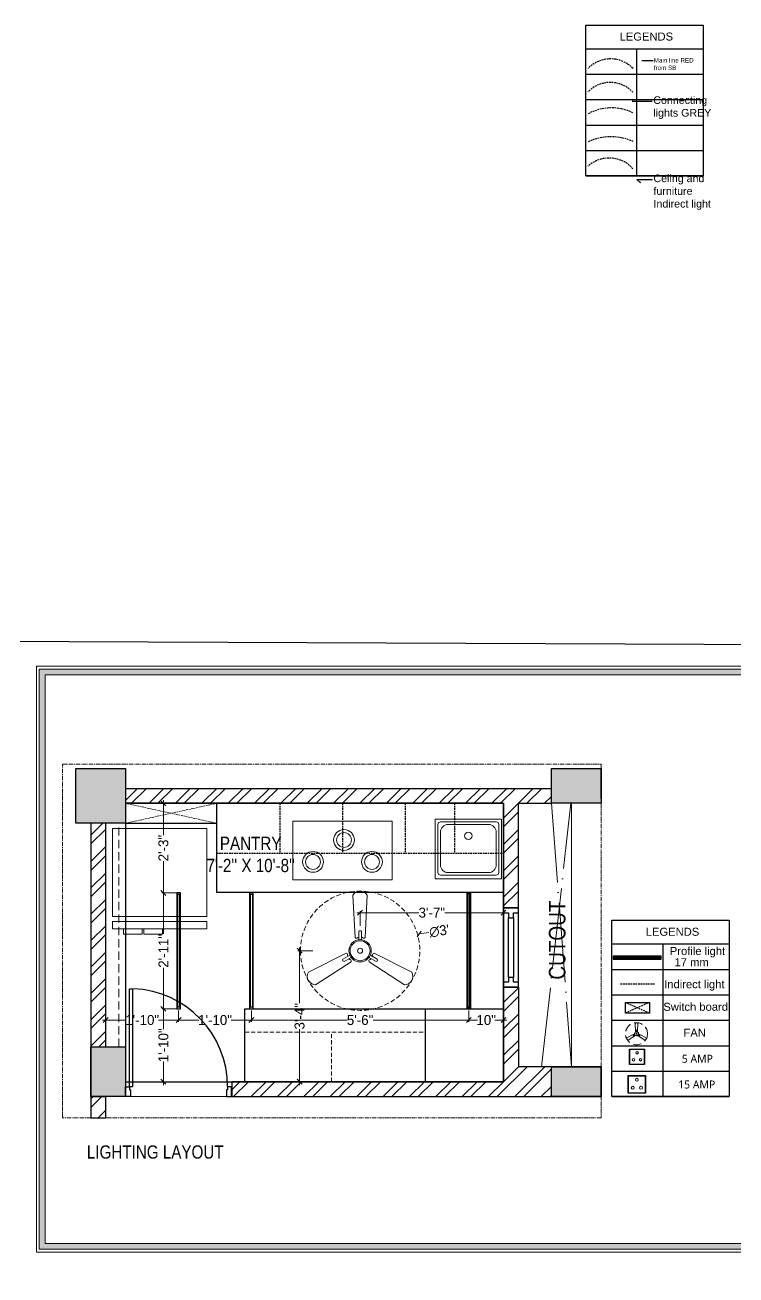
# Model space of a CAD drawing. Header units: millimetres. Extents: x 56222 to 3066687, y -650199 to -121287.
# Drawn here: x 135320.7 to 135535.2, y -184488.9 to -184111.7 of the extents above; entities that cross this region are included whole.
import ezdxf
from ezdxf import colors
from ezdxf.entities.mleader import LeaderData, LeaderLine
from ezdxf.math import Vec2, Vec3

# ---------------------------------------------------------------- set-up
doc = ezdxf.new("R2010")
doc.units = ezdxf.units.MM
doc.header["$MEASUREMENT"] = 0
doc.header["$PDMODE"] = 35
for name, pattern in [('00 . GROUND FLOOR$0$DASHED', [0.75, 0.5, -0.25]), ('ACAD_ISO02W100', [15, 12, -3]), ('ACAD_ISO04W100', [30, 24, -3, 0, -3]), ('CENTER', [2, 1.25, -0.25, 0.25, -0.25]), ('DASHED', [0.75, 0.5, -0.25]), ('DASHED2', [0.375, 0.25, -0.125]), ('DASHEDX2', [1.5, 1, -0.5]), ('HIDDEN', [0.375, 0.25, -0.125])]:
    doc.linetypes.add(name, pattern=pattern)
doc.layers.get('Defpoints').update_dxf_attribs({"color": 220})
doc.layers.add('AR DOOR', color=40, linetype='Continuous')
doc.layers.add('AR ELE-5', color=134, linetype='Continuous')
for name, color, linetype, lineweight in [('COLUMN', 1, 'Continuous', 30), ('dim05', 1, 'Continuous', 13), ('Dimension', 10, 'DASHEDX2', 20), ('el', 7, 'Continuous', 20), ('ELEC-wires', 1, 'DASHED2', 13), ('Electrical', 84, 'Continuous', 30), ('FIRST FLOOR', 7, 'Continuous', 9), ('FIRST FLOOR ( TEXT )', 7, 'Continuous', 9), ('FIRST FLOOR_( PLine )_', 251, 'Continuous', 30), ('FURNITURE', 32, 'Continuous', 9), ('furniture dimensions', 1, 'DASHED', 0), ('FURNITURE-1', 252, 'Continuous', 13), ('GROUND FLOOR', 7, 'Continuous', 9), ('hatch-rcc', 251, 'Continuous', 9), ('hatch-wall', 8, 'Continuous', 9), ('Labelling', 1, 'Continuous', 25), ('Looping', 10, 'Continuous', 25), ('SECTION ( SLAB PLine )', 104, 'Continuous', 30), ('SMALL TEXT', 10, 'Continuous', 30), ('TILE', 14, 'Continuous', 9), ('wall', 7, 'Continuous', 30)]:
    doc.layers.add(name, color=color, linetype=linetype, lineweight=lineweight)
doc.layers.add('XX~SLAB ( PLINE )', color=251, linetype='Continuous', plot=False)
doc.styles.add('century g', font='GOTHIC.TTF')
doc.styles.add("Cn_BT_0'-0", font='swissc.ttf')
doc.styles.add('KATHA', font='swissc.ttf')
doc.styles.get("Standard").update_dxf_attribs({"font": 'arial.ttf', "height": 6})
doc.dimstyles.new('Archana', dxfattribs={"dimtxt": 2, "dimasz": 0.75, "dimexe": 0.5, "dimexo": 0.5, "dimgap": 0, "dimtad": 0, "dimzin": 0, "dimdsep": 46, "dimlunit": 4, "dimtxsty": 'century g', "dimblk": 'OBLIQUE', "dimcen": 0, "dimdle": 1, "dimclrd": 256, "dimclre": 256, "dimclrt": 256, "dimadec": 0, "dimazin": 0, "dimtfac": 1, "dimtofl": 0, "dimtmove": 1, "dimatfit": 3, "dimfxl": 1, "dimfxlon": 1, "dimtolj": 1, "dimtzin": 0, "dimlwd": -1, "dimlwe": -1, "dimarcsym": 0})

# ---------------------------------------------------------------- blocks, each defined once
blk = doc.blocks.new('*U144')
for points in [[(-1026, 0), (-986, 0), (-986, 30), (-976, 30), (-976, 100), (-1026, 100)], [(0, 0), (0, -986), (-30, -986), (-30, 0)], [(40, 0), (0, 0), (0, 30), (-10, 30), (-10, 100), (40, 100)]]:
    blk.add_lwpolyline(points, close=True)
at = {"layer": 'AR ELE-5', "linetype": 'ByBlock', "ltscale": 15}
blk.add_arc((1, 1), 987, 180.0347, 267.627, dxfattribs=at)
blk = doc.blocks.new('fan')
at = {"layer": 'Electrical', "lineweight": 15, "ltscale": 20}
for p, q in [((3300835.29, -509900.78), (3300836.47, -509923.43)), ((3300841.81, -509923.43), (3300842.99, -509900.78)), ((3300838.47, -509924.57), (3300838.47, -509920.25)), ((3300839.81, -509920.28), (3300839.81, -509924.57)), ((3300831.66, -509931.77), (3300811.45, -509942.07)), ((3300815.3, -509948.74), (3300834.33, -509936.39)), ((3300829.93, -509935.08), (3300833.64, -509932.93)), ((3300834.31, -509934.09), (3300830.57, -509936.25)), ((3300843.95, -509936.39), (3300862.98, -509948.74)), ((3300847.68, -509936.23), (3300843.97, -509934.09)), ((3300844.64, -509932.93), (3300848.38, -509935.09)), ((3300866.83, -509942.07), (3300846.62, -509931.77))]:
    blk.add_line(p, q, dxfattribs=at)
at = {"layer": 'Electrical', "linetype": 'DASHED', "lineweight": 15, "ltscale": 5}
blk.add_circle((3300839.14, -509930.53), 32, dxfattribs=at)
at = {"layer": 'Electrical', "lineweight": 15, "ltscale": 20}
for centre, major_axis, start_param, end_param in [((3300839.14, -509902.94), (3.12, 3.12), -0.272136, 1.842967), ((3300839.14, -509926.42), (2.27, -2.27), 2.565057, 2.951308), ((3300839.13, -509920.5), (0.501, 0.501), -0.465536, 1.983618), ((3300839.14, -509926.42), (2.27, 2.27), 0.19032, 0.57657), ((3300839.14, -509930.53), (4.24, -4.24), 3.14161, 9.424795), ((3300839.14, -509930.53), (3.77, -3.77), 1.749190548672175e-05, 6.283202799085073), ((3300837.1, -509923.08), (0.51, 0.51), 2.863014, 4.257784), ((3300839.14, -509930.53), (0.943, 0.943), 1.570814, 7.853999), ((3300841.18, -509923.08), (0.51, -0.51), 5.167028, 6.561799), ((3300830.46, -509935.55), (0.501, -0.501), 3.199655, 5.648809), ((3300831.67, -509932.49), (0.51, -0.51), 0.978238, 2.373008), ((3300835.59, -509932.58), (2.27, -2.27), 3.855511, 4.241762), ((3300835.59, -509932.58), (2.27, -2.27), 4.659452, 5.045703), ((3300833.71, -509936.02), (0.51, 0.51), -1.325776, 0.068994), ((3300844.57, -509936.02), (0.51, -0.51), 3.072633, 4.467404), ((3300842.69, -509932.58), (2.27, 2.27), 4.37911, 4.765361), ((3300842.69, -509932.58), (2.27, 2.27), 5.183051, 5.569301), ((3300846.61, -509932.49), (0.51, -0.51), 2.339416, 3.734186), ((3300847.83, -509935.54), (0.501, 0.501), 3.723254, 6.172408), ((3300815.25, -509944.32), (3.12, -3.12), 3.393055, 5.508159), ((3300863.03, -509944.32), (3.12, -3.12), 5.48745, 7.602554)]:
    blk.add_ellipse(centre, major_axis=major_axis, ratio=1, start_param=start_param, end_param=end_param, dxfattribs=at)
blk = doc.blocks.new('_Oblique')
at = {"layer": 'wall', "color": 0, "lineweight": -2}
blk.add_line((-0.5, -0.5), (0.5, 0.5), dxfattribs=at)
blk = doc.blocks.new('*D462')
at = {"layer": 'Defpoints', "color": 0, "linetype": 'Continuous', "lineweight": 30, "transparency": 16777216}
for p in [(135439.6, -184385.98, 0.12), (135403.97, -184391.14, 0.12)]:
    blk.add_point(p, dxfattribs=at)
at = {"layer": 'furniture dimensions', "color": 5, "linetype": 'Continuous', "transparency": 16777216}
blk.add_line((135442.57, -184385.55), (135439.6, -184385.98), dxfattribs=at)
at = {"layer": 'furniture dimensions', "color": 5, "linetype": 'Continuous', "transparency": 16777216, "xscale": 1.5, "yscale": 1.5, "zscale": 1.5, "rotation": 188.2375818181206}
blk.add_blockref('_Oblique', (135439.6, -184385.98), dxfattribs=at)
at = {"layer": 'furniture dimensions', "linetype": 'Continuous', "lineweight": 0, "transparency": 16777216, "insert": (135445.67, -184385.1), "char_height": 3, "attachment_point": 5, "rotation": 8.2376, "style": 'century g'}
blk.add_mtext("\\A1;∅3'", dxfattribs=at)
blk = doc.blocks.new('*D463')
at = {"layer": 'Defpoints', "color": 0, "linetype": 'Continuous', "lineweight": 30, "transparency": 16777216}
for p in [(135345.05, -184407.48), (135367.05, -184408.56), (135367.05, -184411.95)]:
    blk.add_point(p, dxfattribs=at)
at = {"layer": 'furniture dimensions', "color": 5, "linetype": 'ByBlock', "transparency": 16777216}
blk.add_line((135345.05, -184407.98), (135345.05, -184412.45), dxfattribs=at)
at = {"layer": 'furniture dimensions', "color": 5, "linetype": 'Continuous', "transparency": 16777216}
for p, q in [((135367.05, -184409.06), (135367.05, -184412.45)), ((135344.05, -184411.95), (135351.17, -184411.95)), ((135368.05, -184411.95), (135360.93, -184411.95))]:
    blk.add_line(p, q, dxfattribs=at)
at = {"layer": 'furniture dimensions', "color": 5, "linetype": 'Continuous', "transparency": 16777216, "xscale": 1.5, "yscale": 1.5, "zscale": 1.5, "rotation": 180}
blk.add_blockref('_Oblique', (135345.05, -184411.95), dxfattribs=at)
at = {"layer": 'furniture dimensions', "color": 5, "linetype": 'Continuous', "transparency": 16777216, "xscale": 1.5, "yscale": 1.5, "zscale": 1.5}
blk.add_blockref('_Oblique', (135367.05, -184411.95), dxfattribs=at)
at = {"layer": 'furniture dimensions', "linetype": 'Continuous', "lineweight": 0, "transparency": 16777216, "insert": (135356.05, -184411.95), "char_height": 3, "attachment_point": 5, "style": 'century g'}
blk.add_mtext('\\A1;1\'-10"', dxfattribs=at)
blk = doc.blocks.new('*D464')
at = {"layer": 'Defpoints', "color": 0, "linetype": 'Continuous', "lineweight": 30, "transparency": 16777216}
for p in [(135367.05, -184408.56), (135388.99, -184408.56), (135388.99, -184411.95)]:
    blk.add_point(p, dxfattribs=at)
at = {"layer": 'furniture dimensions', "color": 5, "linetype": 'ByBlock', "transparency": 16777216}
blk.add_line((135367.05, -184409.06), (135367.05, -184412.45), dxfattribs=at)
at = {"layer": 'furniture dimensions', "color": 5, "linetype": 'Continuous', "transparency": 16777216}
for p, q in [((135388.99, -184409.06), (135388.99, -184412.45)), ((135366.05, -184411.95), (135373.14, -184411.95)), ((135389.99, -184411.95), (135382.9, -184411.95))]:
    blk.add_line(p, q, dxfattribs=at)
at = {"layer": 'furniture dimensions', "color": 5, "linetype": 'Continuous', "transparency": 16777216, "xscale": 1.5, "yscale": 1.5, "zscale": 1.5, "rotation": 180}
blk.add_blockref('_Oblique', (135367.05, -184411.95), dxfattribs=at)
at = {"layer": 'furniture dimensions', "color": 5, "linetype": 'Continuous', "transparency": 16777216, "xscale": 1.5, "yscale": 1.5, "zscale": 1.5}
blk.add_blockref('_Oblique', (135388.99, -184411.95), dxfattribs=at)
at = {"layer": 'furniture dimensions', "linetype": 'Continuous', "lineweight": 0, "transparency": 16777216, "insert": (135378.02, -184411.95), "char_height": 3, "attachment_point": 5, "style": 'century g'}
blk.add_mtext('\\A1;1\'-10"', dxfattribs=at)
blk = doc.blocks.new('*D465')
at = {"layer": 'Defpoints', "color": 0, "linetype": 'Continuous', "lineweight": 30, "transparency": 16777216}
for p in [(135388.99, -184408.56), (135454.59, -184408.56), (135454.59, -184411.95)]:
    blk.add_point(p, dxfattribs=at)
at = {"layer": 'furniture dimensions', "color": 5, "linetype": 'ByBlock', "transparency": 16777216}
blk.add_line((135388.99, -184409.06), (135388.99, -184412.45), dxfattribs=at)
at = {"layer": 'furniture dimensions', "color": 5, "linetype": 'Continuous', "transparency": 16777216}
for p, q in [((135454.59, -184409.06), (135454.59, -184412.45)), ((135387.99, -184411.95), (135417.85, -184411.95)), ((135455.59, -184411.95), (135425.72, -184411.95))]:
    blk.add_line(p, q, dxfattribs=at)
at = {"layer": 'furniture dimensions', "color": 5, "linetype": 'Continuous', "transparency": 16777216, "xscale": 1.5, "yscale": 1.5, "zscale": 1.5, "rotation": 180}
blk.add_blockref('_Oblique', (135388.99, -184411.95), dxfattribs=at)
at = {"layer": 'furniture dimensions', "color": 5, "linetype": 'Continuous', "transparency": 16777216, "xscale": 1.5, "yscale": 1.5, "zscale": 1.5}
blk.add_blockref('_Oblique', (135454.59, -184411.95), dxfattribs=at)
at = {"layer": 'furniture dimensions', "linetype": 'Continuous', "lineweight": 0, "transparency": 16777216, "insert": (135421.79, -184411.95), "char_height": 3, "attachment_point": 5, "style": 'century g'}
blk.add_mtext('\\A1;5\'-6"', dxfattribs=at)
blk = doc.blocks.new('*D466')
at = {"layer": 'Defpoints', "color": 0, "linetype": 'Continuous', "lineweight": 30, "transparency": 16777216}
for p in [(135454.59, -184408.56), (135465.05, -184408.56), (135465.05, -184411.95)]:
    blk.add_point(p, dxfattribs=at)
at = {"layer": 'furniture dimensions', "color": 5, "linetype": 'ByBlock', "transparency": 16777216}
blk.add_line((135454.59, -184409.06), (135454.59, -184412.45), dxfattribs=at)
at = {"layer": 'furniture dimensions', "color": 5, "linetype": 'Continuous', "transparency": 16777216}
for p, q in [((135465.05, -184409.06), (135465.05, -184412.45)), ((135453.59, -184411.95), (135457.2, -184411.95)), ((135466.05, -184411.95), (135462.43, -184411.95))]:
    blk.add_line(p, q, dxfattribs=at)
at = {"layer": 'furniture dimensions', "color": 5, "linetype": 'Continuous', "transparency": 16777216, "xscale": 1.5, "yscale": 1.5, "zscale": 1.5, "rotation": 180}
blk.add_blockref('_Oblique', (135454.59, -184411.95), dxfattribs=at)
at = {"layer": 'furniture dimensions', "color": 5, "linetype": 'Continuous', "transparency": 16777216, "xscale": 1.5, "yscale": 1.5, "zscale": 1.5}
blk.add_blockref('_Oblique', (135465.05, -184411.95), dxfattribs=at)
at = {"layer": 'furniture dimensions', "linetype": 'Continuous', "lineweight": 0, "transparency": 16777216, "insert": (135459.82, -184411.95), "char_height": 3, "attachment_point": 5, "style": 'century g'}
blk.add_mtext('\\A1;10"', dxfattribs=at)
blk = doc.blocks.new('*D467')
at = {"layer": 'Defpoints', "color": 0, "linetype": 'Continuous', "lineweight": 30, "transparency": 16777216}
for p in [(135421.79, -184391.04), (135403.53, -184430.56), (135418.55, -184430.56)]:
    blk.add_point(p, dxfattribs=at)
at = {"layer": 'furniture dimensions', "color": 5, "linetype": 'ByBlock', "transparency": 16777216}
blk.add_line((135407.53, -184391.04), (135403.03, -184391.04), dxfattribs=at)
at = {"layer": 'furniture dimensions', "color": 5, "linetype": 'Continuous', "transparency": 16777216}
for p, q in [((135403.53, -184390.04), (135403.53, -184406.85)), ((135403.53, -184431.56), (135403.53, -184414.74)), ((135407.53, -184430.56), (135403.03, -184430.56))]:
    blk.add_line(p, q, dxfattribs=at)
at = {"layer": 'furniture dimensions', "color": 5, "linetype": 'Continuous', "transparency": 16777216, "xscale": 1.5, "yscale": 1.5, "zscale": 1.5}
for p, rotation in [((135403.53, -184391.04), 90), ((135403.53, -184430.56), 270)]:
    blk.add_blockref('_Oblique', p, dxfattribs=dict(at, rotation=rotation))
at = {"layer": 'furniture dimensions', "linetype": 'Continuous', "lineweight": 0, "transparency": 16777216, "insert": (135403.53, -184410.8), "char_height": 3, "attachment_point": 5, "rotation": 90, "style": 'century g'}
blk.add_mtext('\\A1;3\'-4"', dxfattribs=at)
blk = doc.blocks.new('*D468')
at = {"layer": 'Defpoints', "color": 0, "linetype": 'Continuous', "lineweight": 30, "transparency": 16777216}
for p in [(135465.05, -184379.56), (135421.79, -184391.04), (135465.05, -184391.04)]:
    blk.add_point(p, dxfattribs=at)
at = {"layer": 'furniture dimensions', "color": 5, "linetype": 'Continuous', "transparency": 16777216}
for p, q in [((135420.79, -184379.56), (135439.47, -184379.56)), ((135466.05, -184379.56), (135447.36, -184379.56)), ((135465.05, -184383.56), (135465.05, -184379.06))]:
    blk.add_line(p, q, dxfattribs=at)
at = {"layer": 'furniture dimensions', "color": 5, "linetype": 'ByBlock', "transparency": 16777216}
blk.add_line((135421.79, -184383.56), (135421.79, -184379.06), dxfattribs=at)
at = {"layer": 'furniture dimensions', "color": 5, "linetype": 'Continuous', "transparency": 16777216, "xscale": 1.5, "yscale": 1.5, "zscale": 1.5, "rotation": 180}
blk.add_blockref('_Oblique', (135421.79, -184379.56), dxfattribs=at)
at = {"layer": 'furniture dimensions', "color": 5, "linetype": 'Continuous', "transparency": 16777216, "xscale": 1.5, "yscale": 1.5, "zscale": 1.5}
blk.add_blockref('_Oblique', (135465.05, -184379.56), dxfattribs=at)
at = {"layer": 'furniture dimensions', "linetype": 'Continuous', "lineweight": 0, "transparency": 16777216, "insert": (135443.42, -184379.56), "char_height": 3, "attachment_point": 5, "style": 'century g'}
blk.add_mtext('\\A1;3\'-7"', dxfattribs=at)
blk = doc.blocks.new('*D469')
at = {"layer": 'Defpoints', "color": 0, "linetype": 'Continuous', "lineweight": 30, "transparency": 16777216}
for p in [(135367.05, -184408.56), (135362.46, -184430.56), (135367.05, -184430.56)]:
    blk.add_point(p, dxfattribs=at)
at = {"layer": 'furniture dimensions', "color": 5, "linetype": 'ByBlock', "transparency": 16777216}
blk.add_line((135366.46, -184408.56), (135361.96, -184408.56), dxfattribs=at)
at = {"layer": 'furniture dimensions', "color": 5, "linetype": 'Continuous', "transparency": 16777216}
for p, q in [((135362.46, -184407.56), (135362.46, -184414.68)), ((135362.46, -184431.56), (135362.46, -184424.44)), ((135366.46, -184430.56), (135361.96, -184430.56))]:
    blk.add_line(p, q, dxfattribs=at)
at = {"layer": 'furniture dimensions', "color": 5, "linetype": 'Continuous', "transparency": 16777216, "xscale": 1.5, "yscale": 1.5, "zscale": 1.5}
for p, rotation in [((135362.46, -184408.56), 90), ((135362.46, -184430.56), 270)]:
    blk.add_blockref('_Oblique', p, dxfattribs=dict(at, rotation=rotation))
at = {"layer": 'furniture dimensions', "linetype": 'Continuous', "lineweight": 0, "transparency": 16777216, "insert": (135362.46, -184419.56), "char_height": 3, "attachment_point": 5, "rotation": 90, "style": 'century g'}
blk.add_mtext('\\A1;1\'-10"', dxfattribs=at)
blk = doc.blocks.new('*D470')
at = {"layer": 'Defpoints', "color": 0, "linetype": 'Continuous', "lineweight": 30, "transparency": 16777216}
for p in [(135362.46, -184373.58), (135367.05, -184373.58), (135367.05, -184408.56)]:
    blk.add_point(p, dxfattribs=at)
at = {"layer": 'furniture dimensions', "color": 5, "linetype": 'Continuous', "transparency": 16777216}
for p, q in [((135362.46, -184372.58), (135362.46, -184385.96)), ((135366.46, -184373.58), (135361.96, -184373.58)), ((135362.46, -184409.56), (135362.46, -184396.18))]:
    blk.add_line(p, q, dxfattribs=at)
at = {"layer": 'furniture dimensions', "color": 5, "linetype": 'ByBlock', "transparency": 16777216}
blk.add_line((135366.46, -184408.56), (135361.96, -184408.56), dxfattribs=at)
at = {"layer": 'furniture dimensions', "color": 5, "linetype": 'Continuous', "transparency": 16777216, "xscale": 1.5, "yscale": 1.5, "zscale": 1.5}
for p, rotation in [((135362.46, -184373.58), 90), ((135362.46, -184408.56), 270)]:
    blk.add_blockref('_Oblique', p, dxfattribs=dict(at, rotation=rotation))
at = {"layer": 'furniture dimensions', "linetype": 'Continuous', "lineweight": 0, "transparency": 16777216, "insert": (135362.46, -184391.07), "char_height": 3, "attachment_point": 5, "rotation": 90, "style": 'century g'}
blk.add_mtext('\\A1;2\'-11"', dxfattribs=at)
blk = doc.blocks.new('*D471')
at = {"layer": 'Defpoints', "color": 0, "linetype": 'Continuous', "lineweight": 30, "transparency": 16777216}
for p in [(135362.46, -184346.56), (135367.05, -184346.56), (135367.05, -184373.58)]:
    blk.add_point(p, dxfattribs=at)
at = {"layer": 'furniture dimensions', "color": 5, "linetype": 'Continuous', "transparency": 16777216}
for p, q in [((135366.46, -184346.56), (135361.96, -184346.56)), ((135362.46, -184345.56), (135362.46, -184356.12)), ((135362.46, -184374.58), (135362.46, -184364.03))]:
    blk.add_line(p, q, dxfattribs=at)
at = {"layer": 'furniture dimensions', "color": 5, "linetype": 'ByBlock', "transparency": 16777216}
blk.add_line((135366.46, -184373.58), (135361.96, -184373.58), dxfattribs=at)
at = {"layer": 'furniture dimensions', "color": 5, "linetype": 'Continuous', "transparency": 16777216, "xscale": 1.5, "yscale": 1.5, "zscale": 1.5}
for p, rotation in [((135362.46, -184346.56), 90), ((135362.46, -184373.58), 270)]:
    blk.add_blockref('_Oblique', p, dxfattribs=dict(at, rotation=rotation))
at = {"layer": 'furniture dimensions', "linetype": 'Continuous', "lineweight": 0, "transparency": 16777216, "insert": (135362.46, -184360.07), "char_height": 3, "attachment_point": 5, "rotation": 90, "style": 'century g'}
blk.add_mtext('\\A1;2\'-3"', dxfattribs=at)
blk = doc.blocks.new('16')
at = {"layer": 'hatch-rcc', "color": 1, "lineweight": 30}
blk.add_lwpolyline([(392822.83, -38266.87), (392825.13, -38266.87), (392825.13, -38269.2), (392822.83, -38269.2)], close=True, dxfattribs=at)
at = {"layer": 'hatch-rcc', "color": 1}
blk.add_lwpolyline([(392822.89, -38266.93), (392825.07, -38266.93), (392825.07, -38269.14), (392822.89, -38269.14)], close=True, dxfattribs=at)
for centre in [(392823.44, -38268.48), (392823.98, -38267.42), (392824.52, -38268.48)]:
    blk.add_circle(centre, 0.195, dxfattribs=at)
blk = doc.blocks.new('erfer')
at = {"layer": 'hatch-rcc', "lineweight": 30}
blk.add_lwpolyline([(1905.9, -1304.21), (1908.38, -1304.21), (1908.38, -1306.73), (1905.9, -1306.73)], close=True, dxfattribs=at)
at = {"layer": 'hatch-rcc'}
blk.add_lwpolyline([(1905.96, -1304.28), (1908.31, -1304.28), (1908.31, -1306.66), (1905.96, -1306.66)], close=True, dxfattribs=at)
for centre in [(1906.56, -1305.95), (1907.14, -1304.81), (1907.72, -1305.95)]:
    blk.add_circle(centre, 0.211, dxfattribs=at)

msp = doc.modelspace()

# ---------------------------------------------------------------- hatches: boundary and pattern name
at = {"layer": 'Dimension', "linetype": 'Continuous', "true_color": 0xd39e00}
h = msp.add_hatch(color=42, dxfattribs=at)
h.paths.add_polyline_path([(135325.005, -184306.073), (135325.005, -184481.109), (135573.679, -184481.109), (135573.679, -184306.073)])
h.paths.add_polyline_path([(135326.75, -184307.819), (135571.933, -184307.819), (135571.933, -184479.363), (135326.75, -184479.363)], flags=16)
at = {"layer": 'FURNITURE', "linetype": 'CENTER', "lineweight": 15, "true_color": 0x636466}
h = msp.add_hatch(dxfattribs=at)
h.set_pattern_fill('AR-CONC', color=251)
h.set_pattern_definition([(50, (2148.975, 5.9546), (7.17260183, -0.62752135), [0.75, -8.25]), (355, (2148.975, 5.9546), (-1.38751334, 7.52192134), [0.6, -6.6]), (100.4514445, (2149.573, 5.902), (5.78508847, 6.8943999), [0.63740192, -7.01142112]), (46.1842, (2148.975, 7.955), (10.6724133, -1.6551928), [1.125, -12.375]), (96.6356355, (2149.865, 7.817), (9.34661946, 9.741186), [0.9561034, -10.5171376]), (351.184164, (2148.975, 7.955), (9.34661945, 9.741186), [0.9, -9.9]), (21, (2149.975, 7.4546), (5.96907052, -4.0261889), [0.75, -8.25]), (326, (2149.975, 7.4546), (2.43315332, 7.25150045), [0.6, -6.6]), (71.4514447, (2150.473, 7.119), (8.40222377, 3.22531153), [0.6374019, -7.01142112]), (37.5, (2148.9753, 5.9546), (0.121598553, 3.328938538), [0, -6.52, 0, -6.7, 0, -6.625]), (7.5, (2148.9753, 5.9546), (2.630695374, 3.94411712), [0, -3.82, 0, -6.37, 0, -2.525]), (327.5, (2146.7453, 5.9546), (5.338224362, -0.225548717), [0, -2.5, 0, -7.8, 0, -10.35]), (317.5, (2145.7453, 5.9546), (5.83186169, 1.00104982), [0, -3.25, 0, -5.18, 0, -7.35])])
h.paths.add_polyline_path([(135351.048, -184420.059), (135340.548, -184420.059), (135340.548, -184435.059), (135351.048, -184435.059), (135351.048, -184432.059)])
h.paths.add_polyline_path([(135351.048, -184336.059), (135336.048, -184336.059), (135336.048, -184352.559), (135351.048, -184352.559)])
h.paths.add_polyline_path([(135494.548, -184336.059), (135479.548, -184336.059), (135479.548, -184346.562), (135494.548, -184346.562)])
h.paths.add_polyline_path([(135494.548, -184426.059), (135479.548, -184426.059), (135479.548, -184435.059), (135494.548, -184435.059), (135494.548, -184430.559)])
at = {"layer": 'hatch-wall', "linetype": 'CENTER', "lineweight": 15}
h = msp.add_hatch(dxfattribs=at)
h.set_pattern_fill('ANSI32', color=256, scale=15)
h.set_pattern_definition([(45, (2148.975, 5.9546), (-3.97747564, 3.97747564), []), (45, (2151.627, 5.9546), (-3.97747564, 3.97747564), [])])
h.paths.add_polyline_path([(135345.048, -184352.559), (135340.548, -184352.559), (135340.548, -184420.059), (135345.048, -184420.059)])
h.paths.add_polyline_path([(135479.548, -184342.059), (135351.048, -184342.059), (135351.048, -184346.559), (135465.048, -184346.559), (135465.048, -184373.513), (135465.048, -184378.064), (135469.548, -184378.064), (135469.548, -184346.559), (135479.548, -184346.559)])
h.paths.add_polyline_path([(135469.632, -184402.064), (135465.048, -184402.064), (135465.048, -184430.559), (135441.548, -184430.559), (135387.048, -184430.559), (135383.048, -184430.559), (135383.048, -184435.059), (135479.548, -184435.059), (135479.548, -184426.059), (135469.632, -184426.059)])
h.paths.add_polyline_path([(135345.048, -184435.059), (135340.548, -184435.059), (135340.548, -184441.493), (135345.048, -184441.493)])

# ---------------------------------------------------------------- linework, layer by layer
at = {"color": 242, "linetype": 'DASHED', "true_color": 0xcd2027}
for p, q in [((135509.071, -184409.846), (135501.82, -184406.637)), ((135509.071, -184406.637), (135501.82, -184409.846))]:
    msp.add_line(p, q, dxfattribs=at)
at = {"layer": 'COLUMN', "transparency": 33554687}
for points in [[(135336.048, -184352.559), (135336.048, -184336.059), (135351.048, -184336.059), (135351.048, -184352.559)], [(135479.548, -184346.562), (135479.548, -184336.059), (135494.548, -184336.059), (135494.548, -184346.562)], [(135340.548, -184420.059), (135351.048, -184420.059), (135351.048, -184435.059), (135340.548, -184435.059)], [(135479.548, -184435.059), (135479.548, -184426.059), (135494.548, -184426.059), (135494.548, -184435.059)]]:
    msp.add_lwpolyline(points, close=True, dxfattribs=at)
at = {"layer": 'Dimension', "color": 42, "linetype": 'Continuous', "true_color": 0xd39e00}
for points in [[(135324.133, -184305.201), (135574.551, -184305.201), (135574.551, -184481.981), (135324.133, -184481.981)], [(135325.005, -184306.073), (135573.679, -184306.073), (135573.679, -184481.109), (135325.005, -184481.109)], [(135326.75, -184307.819), (135571.933, -184307.819), (135571.933, -184479.363), (135326.75, -184479.363)]]:
    msp.add_lwpolyline(points, close=True, dxfattribs=at)
at = {"layer": 'ELEC-wires', "color": 5, "linetype": 'ByBlock', "lineweight": 30, "ltscale": 4}
msp.add_lwpolyline([(135501.82, -184406.637), (135509.071, -184406.637), (135509.071, -184409.846), (135501.82, -184409.846)], close=True, dxfattribs=at)
at = {"layer": 'Electrical', "color": 0}
for p, q in [((135489.885, -184118.903), (135525.256, -184118.903)), ((135505.186, -184118.903), (135505.186, -184157.295)), ((135497.778, -184388.989), (135533.149, -184388.989)), ((135513.08, -184388.989), (135513.08, -184435.059))]:
    msp.add_line(p, q, dxfattribs=at)
at = {"layer": 'Electrical', "color": 18, "true_color": 0x000000}
for p, q in [((135489.885, -184126.581), (135525.256, -184126.581)), ((135489.885, -184134.26), (135525.256, -184134.26)), ((135489.885, -184141.938), (135525.256, -184141.938)), ((135489.885, -184149.616), (135525.256, -184149.616)), ((135489.885, -184157.295), (135525.256, -184157.295)), ((135497.778, -184396.667), (135533.149, -184396.667)), ((135497.778, -184404.345), (135533.149, -184404.345)), ((135497.778, -184412.024), (135533.149, -184412.024)), ((135497.778, -184419.702), (135533.149, -184419.702)), ((135497.778, -184427.381), (135533.149, -184427.381)), ((135497.778, -184435.059), (135533.149, -184435.059))]:
    msp.add_line(p, q, dxfattribs=at)
at = {"layer": 'Electrical', "color": 3, "linetype": '00 . GROUND FLOOR$0$DASHED', "lineweight": 30}
msp.add_line((135510.632, -184401.096), (135500.362, -184401.096), dxfattribs=at)
at = {"layer": 'Electrical', "lineweight": 15, "ltscale": 20}
for p, q in [((135504.775, -184412.993), (135504.898, -184415.349)), ((135505.453, -184415.349), (135505.575, -184412.993)), ((135504.397, -184416.217), (135502.295, -184417.289)), ((135502.695, -184417.982), (135504.674, -184416.697)), ((135504.217, -184416.561), (135504.603, -184416.338)), ((135504.673, -184416.458), (135504.283, -184416.683)), ((135505.106, -184415.467), (135505.106, -184415.018)), ((135505.245, -184415.022), (135505.245, -184415.467)), ((135505.676, -184416.697), (135507.656, -184417.982)), ((135506.064, -184416.681), (135505.678, -184416.458)), ((135505.747, -184416.338), (135506.136, -184416.563)), ((135508.056, -184417.289), (135505.953, -184416.217))]:
    msp.add_line(p, q, dxfattribs=at)
at = {"layer": 'Electrical', "color": 0}
for points in [[(135489.885, -184111.74), (135525.256, -184111.74), (135525.256, -184157.295), (135489.885, -184157.295)], [(135497.778, -184381.825), (135533.149, -184381.825), (135533.149, -184435.059), (135497.778, -184435.059)]]:
    msp.add_lwpolyline(points, close=True, dxfattribs=at)
at = {"layer": 'Electrical', "color": 7, "lineweight": 30}
for points in [[(135367.578, -184408.559), (135367.578, -184373.582), (135366.518, -184373.582), (135366.518, -184408.559)], [(135389.516, -184408.559), (135389.516, -184373.582), (135388.457, -184373.582), (135388.457, -184408.559)], [(135454.056, -184408.559), (135454.056, -184373.582), (135455.116, -184373.582), (135455.116, -184408.559)], [(135498.13, -184393.531), (135512.649, -184393.531), (135512.649, -184392.678), (135498.13, -184392.678)]]:
    msp.add_lwpolyline(points, close=True, dxfattribs=at)
at = {"layer": 'Electrical', "color": 175, "lineweight": 30, "ltscale": 8, "true_color": 0x4554a5}
for points in [[(135366.745, -184373.981), (135367.367, -184373.981), (135367.367, -184408.045), (135366.745, -184408.045)], [(135366.764, -184373.999), (135367.348, -184373.999), (135367.348, -184408.026), (135366.764, -184408.026)], [(135388.684, -184373.981), (135389.305, -184373.981), (135389.305, -184408.045), (135388.684, -184408.045)], [(135388.702, -184373.999), (135389.287, -184373.999), (135389.287, -184408.026), (135388.702, -184408.026)], [(135454.889, -184373.981), (135454.267, -184373.981), (135454.267, -184408.045), (135454.889, -184408.045)], [(135454.87, -184373.999), (135454.286, -184373.999), (135454.286, -184408.026), (135454.87, -184408.026)], [(135512.329, -184392.861), (135512.329, -184393.361), (135498.544, -184393.361), (135498.544, -184392.861)], [(135512.314, -184392.876), (135512.314, -184393.346), (135498.559, -184393.346), (135498.559, -184392.876)]]:
    msp.add_lwpolyline(points, close=True, dxfattribs=at)
at = {"layer": 'Electrical', "linetype": 'DASHED', "lineweight": 15, "ltscale": 5}
msp.add_circle((135505.175, -184416.088), 3.329, dxfattribs=at)
at = {"layer": 'Electrical', "lineweight": 15, "ltscale": 20}
for centre, major_axis, start_param, end_param in [((135505.175, -184413.218), (0.325, 0.325), -0.2721361, 1.8429674), ((135502.69, -184417.523), (0.325, -0.325), 3.3930553, 5.5081589), ((135504.272, -184416.61), (0.0522, -0.0522), 3.1996551, 5.6488092), ((135504.398, -184416.292), (0.053, -0.053), 0.9782383, 2.3730084), ((135504.805, -184416.301), (0.237, -0.237), 3.8555115, 4.2417618), ((135505.175, -184416.088), (0.441, -0.441), 3.141610145497995, 9.42479545267758), ((135504.805, -184416.301), (0.237, -0.237), 4.6594524, 5.0457027), ((135505.175, -184416.088), (0.392, -0.392), 0.0000175, 6.2832028), ((135504.61, -184416.659), (0.053, 0.053), -1.3257759, 0.0689943), ((135504.963, -184415.313), (0.053, 0.053), 2.8630143, 4.2577845), ((135505.175, -184415.661), (0.237, -0.237), 2.5650573, 2.9513076), ((135505.175, -184416.088), (0.0981, 0.0981), 1.5708138, 7.8539991), ((135505.175, -184415.045), (0.0522, 0.0522), -0.4655363, 1.9836178), ((135505.175, -184415.661), (0.237, 0.237), 0.19032, 0.5765703), ((135505.387, -184415.313), (0.053, -0.053), 5.1670285, 6.5617986), ((135505.74, -184416.659), (0.053, -0.053), 3.0726334, 4.4674035), ((135505.545, -184416.301), (0.237, 0.237), 4.3791102, 4.7653605), ((135505.545, -184416.301), (0.237, 0.237), 5.1830512, 5.5693015), ((135505.952, -184416.292), (0.053, -0.053), 2.3394156, 3.7341857), ((135506.079, -184416.609), (0.0522, 0.0522), 3.7232539, 6.172408), ((135507.66, -184417.522), (0.325, -0.325), 5.4874504, 7.602554)]:
    msp.add_ellipse(centre, major_axis=major_axis, ratio=1, start_param=start_param, end_param=end_param, dxfattribs=at)
at = {"layer": 'FIRST FLOOR', "transparency": 33554687}
for p, q in [((135465.048, -184428.528), (135465.048, -184346.559)), ((135485.548, -184346.562), (135485.548, -184426.059)), ((135465.048, -184378.064), (135469.548, -184378.064)), ((135386.548, -184430.559), (135465.048, -184430.559)), ((135340.548, -184435.059), (135344.548, -184435.059)), ((135386.548, -184435.059), (135494.548, -184435.059))]:
    msp.add_line(p, q, dxfattribs=at)
at = {"layer": 'FIRST FLOOR_( PLine )_', "transparency": 33554687}
for p, q in [((135494.548, -184345.059), (135494.548, -184336.059)), ((135351.048, -184342.059), (135479.548, -184342.059)), ((135351.048, -184346.559), (135465.048, -184346.559)), ((135465.048, -184346.559), (135465.048, -184378.064)), ((135469.548, -184378.064), (135469.548, -184346.559)), ((135469.548, -184346.559), (135479.535, -184346.559)), ((135340.548, -184352.559), (135340.548, -184435.059)), ((135345.048, -184420.059), (135345.048, -184352.559)), ((135465.048, -184378.064), (135469.548, -184378.064)), ((135340.548, -184435.059), (135344.548, -184435.059))]:
    msp.add_line(p, q, dxfattribs=at)
msp.add_lwpolyline([(135340.548, -184352.559), (135340.548, -184435.059), (135345.048, -184435.059)], dxfattribs=at)
for points in [[(135383.048, -184430.559), (135383.048, -184435.059), (135494.548, -184435.059), (135494.548, -184430.559), (135494.548, -184426.059), (135469.632, -184426.059), (135469.632, -184402.064), (135465.048, -184402.064), (135465.048, -184430.559)], [(135345.048, -184441.493), (135345.048, -184435.059), (135340.548, -184435.059), (135340.548, -184441.493)], [(135345.048, -184441.493), (135345.048, -184435.059), (135340.548, -184435.059), (135340.548, -184441.493)]]:
    msp.add_lwpolyline(points, close=True, dxfattribs=at)
at = {"layer": 'FURNITURE', "color": 9, "linetype": 'DASHED', "lineweight": 15, "true_color": 0xc7c8ca}
for p, q in [((135351.048, -184352.559), (135378.525, -184346.559)), ((135378.525, -184352.559), (135351.048, -184346.559))]:
    msp.add_line(p, q, dxfattribs=at)
at = {"layer": 'FURNITURE', "color": 9, "lineweight": 30, "true_color": 0xc7c8ca}
for p, q in [((135378.525, -184346.559), (135465.048, -184346.559)), ((135378.525, -184373.513), (135378.525, -184346.559)), ((135465.048, -184346.559), (135465.048, -184373.513)), ((135351.048, -184352.559), (135378.525, -184352.559)), ((135465.048, -184373.513), (135378.525, -184373.513)), ((135387.048, -184408.559), (135465.048, -184408.559)), ((135387.048, -184430.559), (135387.048, -184408.559)), ((135441.548, -184408.559), (135465.048, -184408.559)), ((135441.548, -184430.559), (135441.548, -184408.559)), ((135465.048, -184408.559), (135465.048, -184430.559)), ((135465.048, -184408.559), (135465.048, -184430.559)), ((135465.048, -184430.559), (135392.013, -184430.559)), ((135465.048, -184430.559), (135441.548, -184430.559))]:
    msp.add_line(p, q, dxfattribs=at)
at = {"layer": 'FURNITURE', "color": 9, "linetype": 'DASHED', "lineweight": 25, "true_color": 0xc7c8ca}
for p, q in [((135397.525, -184346.559), (135397.525, -184361.559)), ((135416.48, -184346.559), (135416.48, -184361.559)), ((135435.435, -184346.559), (135435.435, -184361.559)), ((135450.242, -184346.559), (135450.242, -184361.559)), ((135378.525, -184361.559), (135465.048, -184361.559))]:
    msp.add_line(p, q, dxfattribs=at)
at = {"layer": 'FURNITURE', "color": 9, "true_color": 0xc7c8ca}
for p, q in [((135375.525, -184354.109), (135347.108, -184354.109)), ((135347.108, -184354.109), (135347.108, -184380.666)), ((135375.525, -184380.666), (135375.525, -184354.109)), ((135401.52, -184351.953), (135431.44, -184351.953)), ((135401.52, -184369.663), (135401.52, -184351.953)), ((135431.44, -184351.953), (135431.44, -184369.663)), ((135464.445, -184351.374), (135444.445, -184351.374)), ((135444.445, -184351.374), (135444.445, -184369.374)), ((135445.23, -184367.464), (135445.23, -184352.923)), ((135446.005, -184352.148), (135462.853, -184352.148)), ((135448.362, -184352.923), (135460.529, -184352.923)), ((135463.627, -184352.923), (135463.627, -184367.464)), ((135464.445, -184369.374), (135464.445, -184351.374)), ((135446.038, -184365.14), (135446.038, -184355.247)), ((135462.853, -184355.247), (135462.853, -184365.14)), ((135444.445, -184369.374), (135464.445, -184369.374)), ((135462.853, -184368.239), (135446.005, -184368.239)), ((135460.529, -184367.464), (135448.362, -184367.464)), ((135431.44, -184369.663), (135401.52, -184369.663)), ((135347.108, -184380.666), (135375.525, -184380.666)), ((135375.525, -184382.216), (135347.108, -184382.216)), ((135347.108, -184382.216), (135347.108, -184384.429)), ((135347.108, -184384.429), (135375.525, -184384.429)), ((135350.429, -184386.006), (135350.429, -184384.429)), ((135356.056, -184384.429), (135356.056, -184386.006)), ((135356.531, -184386.006), (135356.531, -184384.429)), ((135362.159, -184384.429), (135362.159, -184386.006)), ((135375.525, -184384.429), (135375.525, -184382.216)), ((135356.056, -184386.006), (135350.429, -184386.006)), ((135362.159, -184386.006), (135356.531, -184386.006))]:
    msp.add_line(p, q, dxfattribs=at)
at = {"layer": 'FURNITURE', "color": 9, "linetype": 'HIDDEN', "lineweight": 18, "ltscale": 5, "true_color": 0xc7c8ca}
for p, q in [((135387.048, -184415.559), (135441.548, -184415.559)), ((135413.166, -184430.559), (135413.166, -184415.559))]:
    msp.add_line(p, q, dxfattribs=at)
at = {"layer": 'FURNITURE', "color": 9, "linetype": 'CENTER', "lineweight": 15, "true_color": 0xc7c8ca}
msp.add_lwpolyline([(135494.548, -184441.493), (135332.018, -184441.493), (135332.018, -184334.745), (135494.548, -184334.745)], close=True, dxfattribs=at)
at = {"layer": 'FURNITURE', "color": 9, "true_color": 0xc7c8ca}
for centre, radius in [((135416.926, -184357.624), 3.143), ((135416.926, -184357.624), 2.245), ((135454.445, -184356.352), 1.117), ((135407.592, -184364.231), 3.143), ((135425.368, -184364.231), 3.143), ((135407.592, -184364.231), 2.245), ((135425.368, -184364.231), 2.245)]:
    msp.add_circle(centre, radius, dxfattribs=at)
for centre, radius, start, end in [((135446.005, -184352.923), 0.775, 90, 180), ((135448.362, -184355.247), 2.324, 90, 180), ((135460.529, -184355.247), 2.324, 0, 90), ((135462.853, -184352.923), 0.775, 0, 90), ((135448.362, -184365.14), 2.324, 180, 270), ((135460.529, -184365.14), 2.324, 270, 0), ((135446.005, -184367.464), 0.775, 180, 270), ((135462.853, -184367.464), 0.775, 270, 0)]:
    msp.add_arc(centre, radius, start, end, dxfattribs=at)
at = {"layer": 'GROUND FLOOR', "color": 1, "linetype": 'ACAD_ISO04W100', "transparency": 33554687}
for p, q in [((135476.548, -184426.059), (135485.381, -184346.562)), ((135479.535, -184346.559), (135485.548, -184426.059))]:
    msp.add_line(p, q, dxfattribs=at)
at = {"layer": 'Labelling', "color": 251, "linetype": 'DASHED2', "lineweight": 0, "ltscale": 10, "true_color": 0x636466, "transparency": 33554687}
msp.add_line((135349.048, -184420.059), (135349.048, -184352.559), dxfattribs=at)
at = {"layer": 'Labelling', "color": 251, "linetype": 'ACAD_ISO02W100', "lineweight": 0, "ltscale": 10, "true_color": 0x636466, "transparency": 33554687}
msp.add_lwpolyline([(135383.048, -184430.559), (135383.048, -184435.059), (135351.048, -184435.059), (135351.048, -184430.559)], close=True, dxfattribs=at)
at = {"layer": 'Looping', "linetype": 'DASHED', "lineweight": 25}
for centre, radius, start, end in [((135497.357, -184131.38), 9.417, 43.80656, 136.00154), ((135497.657, -184151.573), 14.837, 64.28115, 118.72969)]:
    msp.add_arc(centre, radius, start, end, dxfattribs=at)
at = {"layer": 'Looping', "color": 251, "linetype": 'DASHED', "lineweight": 25, "true_color": 0x636466}
msp.add_arc((135497.245, -184138.464), 9.399, 43.21271, 135.64244, dxfattribs=at)
at = {"layer": 'Looping', "color": 6, "linetype": 'DASHED', "lineweight": 25}
msp.add_arc((135497.502, -184161.795), 16.332, 65.76197, 114.85945, dxfattribs=at)
at = {"layer": 'Looping', "color": 42, "linetype": 'DASHED', "lineweight": 25, "true_color": 0xd39e00}
msp.add_arc((135496.92, -184161.368), 9.496, 40.92184, 132.3349, dxfattribs=at)
at = {"layer": 'SECTION ( SLAB PLine )', "color": 9, "true_color": 0xc7c8ca}
msp.add_lwpolyline([(135465.048, -184346.559), (135351.048, -184346.559), (135351.048, -184430.559), (135465.048, -184430.559)], close=True, dxfattribs=at)
at = {"layer": 'TILE', "color": 1, "lineweight": 30}
msp.add_lwpolyline([(134639.111, -184294.843), (135861.002, -184299.902), (135861.002, -184800.209), (134639.111, -184795.15)], close=True, dxfattribs=at)
at = {"layer": 'XX~SLAB ( PLINE )', "transparency": 33554687}
msp.add_lwpolyline([(135465.048, -184378.064), (135465.048, -184379.564), (135466.548, -184379.564), (135466.548, -184381.064), (135468.048, -184381.064), (135468.048, -184399.064), (135466.548, -184399.064), (135466.548, -184400.564), (135465.048, -184400.564), (135465.048, -184402.064), (135469.548, -184402.064), (135469.548, -184400.564), (135468.048, -184400.564), (135468.048, -184399.064), (135466.548, -184399.064), (135466.548, -184381.064), (135468.048, -184381.064), (135468.048, -184379.564), (135469.548, -184379.564), (135469.548, -184378.064), (135465.048, -184378.064), (135465.048, -184402.064), (135469.548, -184402.064), (135469.548, -184378.064)], close=True, dxfattribs=at)

# ---------------------------------------------------------------- block references
at = {"layer": 'AR DOOR', "linetype": 'ByBlock', "lineweight": -2, "transparency": 33554687, "extrusion": (0, 0, -1), "xscale": -0.02999999999996949, "yscale": 0.02999999999996949, "zscale": -0.02999999999996949, "rotation": 180}
msp.add_blockref('*U144', (-135352.248, -184432.059), dxfattribs=at)
at = {"layer": 'dim05', "color": 1, "lineweight": 35, "transparency": 33554687, "xscale": -0.5625052429282242, "yscale": 0.5625052429282242, "zscale": 0.5625052429282242}
msp.add_blockref('fan', (1992161.109, 102447.56), dxfattribs=at)
at = {"layer": 'el', "color": 18, "true_color": 0x000000, "xscale": 2.295967517698441, "yscale": 2.295967517698441, "zscale": 2.295967517698441}
msp.add_blockref('16', (-766405.819, -96569.201), dxfattribs=at)
at = {"layer": 'FURNITURE-1', "xscale": 1.848081455994646, "yscale": 1.848081455994646, "zscale": 1.848081455994646}
msp.add_blockref('erfer', (131980.793, -182010.41), dxfattribs=at)

# ---------------------------------------------------------------- texts
at = {"layer": 'Electrical', "color": 1, "attachment_point": 3}
for s, insert, char_height in [('LEGENDS', (135516.204, -184114.016), 2.4149), ('LEGENDS', (135524.097, -184384.102), 2.4149), ('Profile light', (135531.916, -184389.905), 2.41488), ('17 mm', (135526.961, -184393.291), 2.4149), ('Indirect light', (135531.722, -184399.929), 2.41488), ('Switch board', (135532.766, -184406.736), 2.41488), ('FAN', (135526.092, -184414.55), 2.4149)]:
    msp.add_mtext_dynamic_manual_height_columns(s, width=58.24889, gutter_width=0.805, heights=[3.085], dxfattribs=dict(at, insert=insert, char_height=char_height))
at = {"layer": 'Electrical', "color": 1, "char_height": 2.41488, "width": 58.24889, "attachment_point": 3}
for s, insert in [('{\\fMalgun Gothic|b0|i0|c0|p34;5 AMP}', (135528.227, -184422.413)), ('{\\fMalgun Gothic|b0|i0|c0|p34;15\\fMalgun Gothic|b1|i0|c0|p34; \\fMalgun Gothic|b0|i0|c0|p34;AMP}', (135528.933, -184430.178))]:
    msp.add_mtext(s, dxfattribs=dict(at, insert=insert))
at = {"layer": 'FIRST FLOOR ( TEXT )', "transparency": 33554687, "char_height": 4, "attachment_point": 5, "style": 'KATHA'}
for s, insert in [("PANTRY\\P7'-2'' X 10'-8''", (135388.779, -184361.999)), ('LIGHTING LAYOUT', (135359.988, -184451.784))]:
    msp.add_mtext(s, dxfattribs=dict(at, insert=insert))
at = {"layer": 'FIRST FLOOR ( TEXT )', "color": 1, "transparency": 33554687, "insert": (135481.269, -184387.822), "char_height": 5, "attachment_point": 5, "rotation": 90, "style": "Cn_BT_0'-0"}
msp.add_mtext('CUTOUT', dxfattribs=at)

# ---------------------------------------------------------------- dimensions: what is measured, and where the dimension line sits
at = {"layer": 'furniture dimensions', "color": 5, "linetype": 'Continuous', "lineweight": 0, "transparency": 33554687}
for base, p1, p2, picture, middle in [((135362.455, -184346.559), (135367.048, -184373.582), (135367.048, -184346.559), '*D471', (135362.455, -184360.071)), ((135362.455, -184373.582), (135367.048, -184408.559), (135367.048, -184373.582), '*D470', (135362.455, -184391.071)), ((135403.526, -184430.559), (135421.786, -184391.036), (135418.554, -184430.559), '*D467', (135403.526, -184410.797)), ((135362.455, -184430.559), (135367.048, -184408.559), (135367.048, -184430.559), '*D469', (135362.455, -184419.559))]:
    dim = msp.add_linear_dim(base=base, p1=p1, p2=p2, angle=90, dimstyle='Archana', override={"dimtxt": 3, "dimasz": 1.5, "dimdec": 0, "dimclrd": 5, "dimclre": 5, "dimfxl": 4}, dxfattribs=at)
    dim.commit()
    dim.dimension.update_dxf_attribs({"geometry": picture, "text_midpoint": middle})
for base, p1, p2, picture, middle in [((135465.048, -184379.564), (135421.786, -184391.036), (135465.048, -184391.036), '*D468', (135443.417, -184379.564)), ((135367.048, -184411.954), (135345.048, -184407.485), (135367.048, -184408.559), '*D463', (135356.048, -184411.954)), ((135388.987, -184411.954), (135367.048, -184408.559), (135388.987, -184408.559), '*D464', (135378.017, -184411.954)), ((135454.586, -184411.954), (135388.987, -184408.559), (135454.586, -184408.559), '*D465', (135421.786, -184411.954)), ((135465.048, -184411.954), (135454.586, -184408.559), (135465.048, -184408.559), '*D466', (135459.817, -184411.954))]:
    dim = msp.add_linear_dim(base=base, p1=p1, p2=p2, dimstyle='Archana', override={"dimtxt": 3, "dimasz": 1.5, "dimdec": 0, "dimclrd": 5, "dimclre": 5, "dimfxl": 4}, dxfattribs=at)
    dim.commit()
    dim.dimension.update_dxf_attribs({"geometry": picture, "text_midpoint": middle})
dim = msp.add_diameter_dim_2p(p1=(135403.972, -184391.138), p2=(135439.601, -184385.98), dimstyle='Archana', override={"dimtxt": 3, "dimasz": 1.5, "dimdec": 0, "dimclrd": 5, "dimclre": 5, "dimfxl": 4}, dxfattribs=at)
dim.commit()
dim.dimension.update_dxf_attribs({"geometry": '*D462', "text_midpoint": (135445.674, -184385.101, -0.119)})

# ---------------------------------------------------------------- leaders
at = {"layer": 'Electrical', "color": 1}
ml = msp.add_multileader_mtext('Standard', dxfattribs=at)
ml.set_content('Main line RED from{\\C5; SB}', color=1)
ml.set_leader_properties()
ml.build(insert=Vec2(0, 0))
ml.multileader.update_dxf_attribs({"dogleg_length": 5.945, "arrow_head_size": 0.723})
ctx = ml.context
ctx.base_point, ctx.char_height, ctx.arrow_head_size, ctx.landing_gap_size, ctx.plane_origin = Vec3(135510.219, -184122.408), 1.34521, 0.723, 0.179, Vec3(135522.369, -184122.408)
notes = []
notes.append((ctx, [(0, (1, 1, 0), (135507.554, -184122.408), (1, 0), 2.666, [(1, [(135507.554, -184122.408), (135507.457, -184122.408)], 0, [])])]))
ctx.mtext.insert, ctx.mtext.width = Vec3(135510.399, -184121.724), 12.10178
at = {"layer": 'SMALL TEXT', "color": 1, "lineweight": 25, "ltscale": 20}
ml = msp.add_multileader_mtext('Standard', dxfattribs=at)
ml.set_content('Connecting lights GREY', color=1)
ml.set_leader_properties()
ml.build(insert=Vec2(0, 0))
ml.multileader.update_dxf_attribs({"dogleg_length": 5.945, "arrow_head_size": 1.533})
ctx = ml.context
ctx.base_point, ctx.char_height, ctx.arrow_head_size, ctx.landing_gap_size, ctx.plane_origin = Vec3(135509.936, -184134.736), 2.29988, 1.533, 0.307, Vec3(135530.709, -184134.736)
notes.append((ctx, [(0, (1, 1, 0), (135505.379, -184134.736), (1, 0), 4.557, [(1, [(135505.379, -184134.736), (135505.214, -184134.736)], 0, [])])]))
ctx.mtext.insert, ctx.mtext.width = Vec3(135510.243, -184133.248), 19.39579
ml = msp.add_multileader_mtext('Standard', dxfattribs=at)
ml.set_content('Celing and furniture Indirect light', color=1)
ml.set_leader_properties()
ml.build(insert=Vec2(0, 0))
ml.multileader.update_dxf_attribs({"dogleg_length": 5.945, "arrow_head_size": 1.533})
ctx = ml.context
ctx.base_point, ctx.char_height, ctx.arrow_head_size, ctx.landing_gap_size, ctx.plane_origin = Vec3(135509.993, -184158.337), 2.29988, 1.533, 0.307, Vec3(135530.765, -184158.337)
notes.append((ctx, [(0, (1, 1, 0), (135505.435, -184158.337), (1, 0), 4.557, [(1, [(135505.258, -184158.326), (135505.271, -184158.337)], 0, [])])]))
ctx.mtext.insert, ctx.mtext.width = Vec3(135510.299, -184156.849), 19.39579
for ctx, leaders in notes:
    for number, flags, end, landing, length, lines in leaders:
        leader = LeaderData()
        leader.index, (leader.has_last_leader_line, leader.has_dogleg_vector, leader.attachment_direction) = number, flags
        leader.last_leader_point, leader.dogleg_vector, leader.dogleg_length = Vec3(end), Vec3(landing), length
        for number, points, colour, breaks in lines:
            line = LeaderLine()
            line.index, line.vertices, line.color, line.breaks = number, Vec3.list(points), colors.encode_raw_color(colour), breaks
            leader.lines.append(line)
        ctx.leaders.append(leader)

doc.saveas('drawing.dxf')
